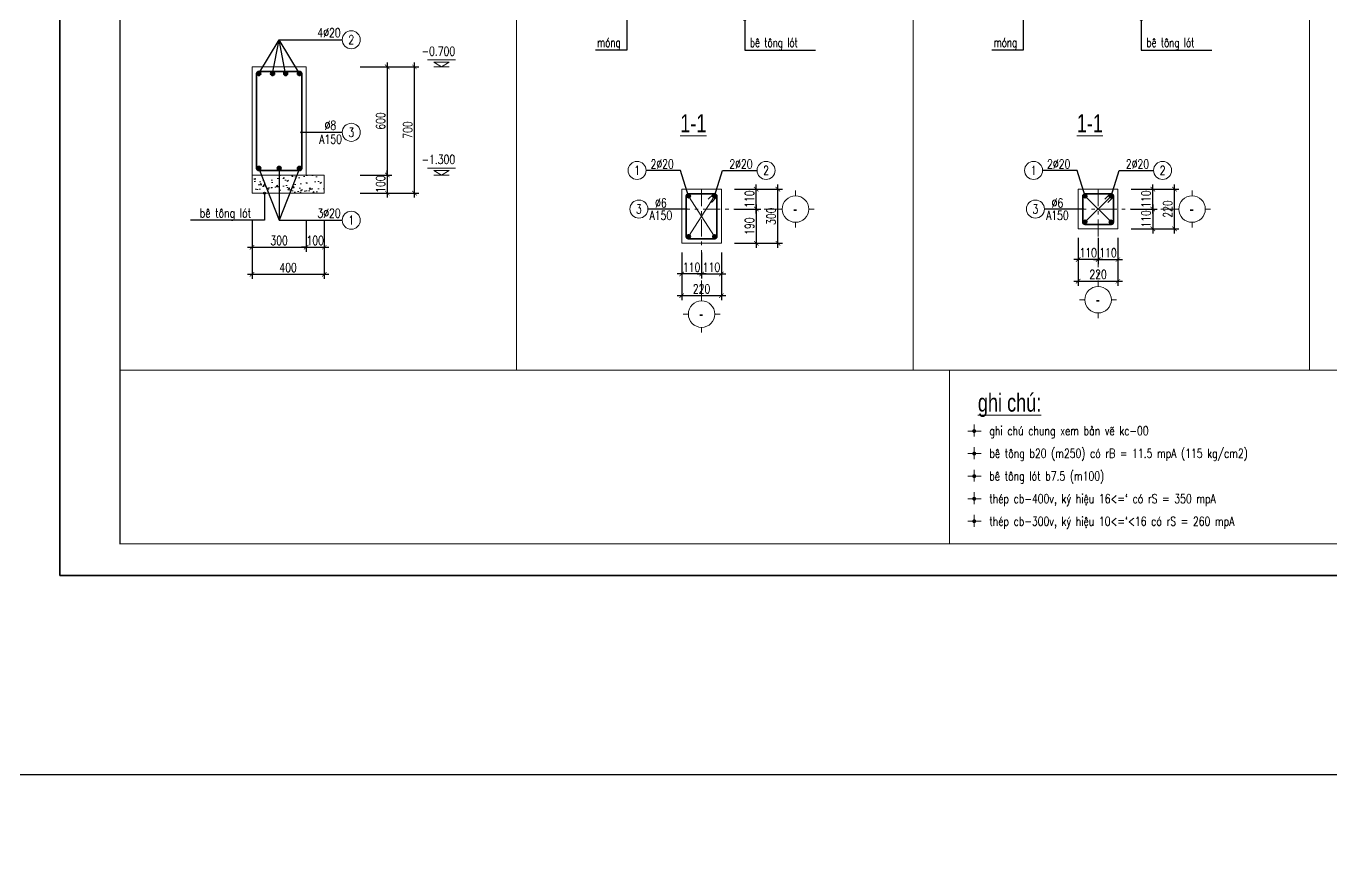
# Model space of a CAD drawing. Extents: x -2098986 to 943, y -1296280 to 73591.
# Drawn here: x -1621574 to -1592657, y -1092187 to -1073877 of the extents above; entities that cross this region are included whole.
import ezdxf
from ezdxf.enums import TextEntityAlignment as Align

# ---------------------------------------------------------------- set-up
doc = ezdxf.new("R2010")
doc.units = 0
doc.header["$LTSCALE"] = 150
doc.header["$PDMODE"] = 35
doc.linetypes.add('_Tim', pattern=[9, 5, -1.5, 1, -1.5])
doc.layers.get('0').update_dxf_attribs({"lineweight": 18})
doc.layers.get('Defpoints').update_dxf_attribs({"lineweight": 18})
for name, color, linetype, lineweight in [('05.Text', 253, 'Continuous', 18), ('11.Khung bo', 32, 'Continuous', 50), ('12.Khung', 36, 'Continuous', 25), ('KCVN-THAY', 7, 'Continuous', 25), ('LS-DIM', 251, 'Continuous', 13), ('LS-HATCH', 147, 'Continuous', 9), ('LS-TEXT', 60, 'Continuous', 20), ('LS-THAY', 7, 'Continuous', 20), ('LS-THEP', 3, 'Continuous', 35), ('LS-TRUC', 108, '_Tim', 9)]:
    doc.layers.add(name, color=color, linetype=linetype, lineweight=lineweight)
doc.layers.add('DIM', color=1, linetype='Continuous')
doc.layers.add('Tpl_Bound', color=1, linetype='Continuous', plot=False)
doc.styles.add('chu ghi chu', font='vntimeh.shx', dxfattribs={"width": 0.7})
doc.styles.add('dim', font='vnsimli.shx', dxfattribs={"width": 0.75})
doc.styles.add('KCVN-COMM', font='vnsimli.shx', dxfattribs={"width": 0.7, "height": 220})
doc.styles.add('KCVN-LEADER', font='vnromadi.shx', dxfattribs={"width": 0.7, "height": 4})
doc.styles.add('romans.shx', font='romans.shx', dxfattribs={"width": 0.75, "bigfont": 'vns.shx'})
doc.styles.add('vnsimpli', font='vnsimli.shx', dxfattribs={"width": 0.75})
doc.dimstyles.new('D25', dxfattribs={"dimscale": 0, "dimtxt": 200, "dimasz": 100, "dimexe": 100, "dimexo": 0, "dimgap": 50, "dimtad": 1, "dimdec": 0, "dimlfac": 0.25, "dimdsep": 46, "dimtxsty": 'vnsimpli', "dimblk1": 'ARCHTICK', "dimblk2": 'ARCHTICK', "dimsah": 1, "dimcen": 0, "dimdle": 100, "dimclrd": 256, "dimclre": 256, "dimclrt": 60, "dimadec": 0, "dimazin": 0, "dimtfac": 0.004, "dimtdec": 0, "dimtix": 1, "dimtmove": 2, "dimatfit": 3, "dimldrblk": 'ARCHTICK', "dimfxl": 1, "dimtolj": 1, "dimarcsym": 0})
doc.dimstyles.new('Ghi Chu', dxfattribs={"dimscale": 40, "dimtxt": 2.2, "dimasz": 1, "dimexe": 0.8, "dimexo": 0, "dimgap": 1, "dimtad": 1, "dimdec": 0, "dimzin": 0, "dimdsep": 46, "dimtxsty": 'dim', "dimblk1": 'ARCHTICK', "dimblk2": 'ARCHTICK', "dimsah": 1, "dimcen": -0.2, "dimdle": 0.8, "dimclrd": 256, "dimclre": 256, "dimclrt": 60, "dimadec": 0, "dimazin": 0, "dimtfac": 1, "dimtdec": 0, "dimtmove": 0, "dimatfit": 3, "dimldrblk": 'ARCHTICK', "dimfxl": 1, "dimtolj": 1, "dimtzin": 0, "dimarcsym": 0})
doc.dimstyles.new('LS.GHI CHU', dxfattribs={"dimtxt": 200, "dimasz": 120, "dimexe": 120, "dimexo": 120, "dimgap": 80, "dimtad": 1, "dimdec": 0, "dimzin": 0, "dimdsep": 46, "dimtxsty": 'romans.shx', "dimblk": 'ARCHTICK', "dimcen": 0.09, "dimdle": 120, "dimclrd": 256, "dimclre": 8, "dimclrt": 7, "dimadec": 0, "dimazin": 0, "dimtfac": 1, "dimtdec": 0, "dimtofl": 0, "dimtmove": 0, "dimatfit": 3, "dimldrblk": 'ARCHTICK', "dimfxl": 1, "dimtolj": 1, "dimtzin": 0, "dimarcsym": 0})

# ---------------------------------------------------------------- blocks, each defined once
blk = doc.blocks.new('*U4')
at = {"layer": 'KCVN-THAY', "color": 140}
blk.add_lwpolyline([(214871.76, 86966.68), (215381.8, 86966.68), (215381.8, 86579.68), (214871.76, 86579.68)], close=True, dxfattribs=at)
blk = doc.blocks.new('100')
at = {"layer": '11.Khung bo', "const_width": 26.7}
blk.add_lwpolyline([(1860913, -945240), (1860913, -916940), (1896063, -916940), (1896063, -945240)], close=True, dxfattribs=at)
blk.add_lwpolyline([(1860913, -945240), (1860913, -916940), (1896063, -916940), (1896063, -945240)], close=True, dxfattribs=at)
blk.add_lwpolyline([(1860913, -945240), (1860913, -916940), (1896063, -916940), (1896063, -945240)], close=True, dxfattribs=at)
at = {"layer": '12.Khung'}
blk.add_lwpolyline([(1901579, -945940), (1901579, -916240), (1859580, -916240), (1859580, -945940)], close=True, dxfattribs=at)
blk.add_lwpolyline([(1901579, -945940), (1901579, -916240), (1859580, -916240), (1859580, -945940)], close=True, dxfattribs=at)
blk.add_lwpolyline([(1901579, -945940), (1901579, -916240), (1859580, -916240), (1859580, -945940)], close=True, dxfattribs=at)
blk = doc.blocks.new('n')
at = {"layer": 'LS-TEXT', "linetype": 'Continuous'}
for p, q in [((-27, 0), (-175, 0)), ((-175, 0), (188, 0)), ((0, 0), (0, 178)), ((0, 178), (0, -151))]:
    blk.add_line(p, q, dxfattribs=at)
at = {"layer": 'LS-TEXT', "linetype": 'Continuous', "const_width": 54}
blk.add_lwpolyline([(-27, 0, 1), (27, 0, 1)], format="xyb", close=True, dxfattribs=at)
blk = doc.blocks.new('GHICHUCHUNG1')
at = {"layer": 'LS-THAY'}
blk.add_lwpolyline([(115819, 523844), (132587, 523844), (132587, 519994), (115819, 519994)], close=True, dxfattribs=at)
at = {"layer": 'LS-THAY', "xscale": 0.7999999998137355, "yscale": 0.7999999998137355, "zscale": 0.7999999998137355}
for p in [(116368, 522494), (124816, 522494), (116369, 521994), (124815, 521994), (116368, 521494), (124818, 521494), (116368, 520994), (124819, 520994), (116368, 520494)]:
    blk.add_blockref('n', p, dxfattribs=at)
at = {"layer": 'LS-TEXT', "color": 60, "style": 'KCVN-LEADER', "width": 0.75}
blk.add_text('%%Ughi chó:', height=400, dxfattribs=at).set_placement((116449, 522924))
at = {"layer": 'LS-TEXT', "style": 'vnsimpli', "width": 0.75}
for s, p in [('   ghi chó chung xem b¶n vÏ kc-00', (116368, 522400)), ('   thÐp cb-240t, ký hiÖu %%C<10 cã rS = 210 mpA', (124816, 522399)), ('   bª t«ng b20 (m250) cã rB = 11.5 mpA (115 kg/cm2)', (116368, 521900)), ('   thèng kª thÐp x©y dùng cho tæng cÊu kiÖn', (124815, 521899)), ('   bª t«ng lãt b7.5 (m100)', (116366, 521397)), ('   kÕt hîp c¸c b¶n vÏ liªn quan ®Ó thi c«ng', (124816, 521382)), ('   thÐp cb-400v, ký hiÖu 16<=` cã rS = 350 mpA', (116366, 520894)), ('   khi thi c«ng cã g× thay ®æi ph¶i b¸o ngay cho ®¬n', (124815, 520898)), ('   thÐp cb-300v, ký hiÖu 10<=`<16 cã rS = 260 mpA', (116366, 520394)), ('vÞ t\xad vÊn thiÕt kÕ ®Ó phèi hîp cïng gi¶i quyÕt', (125180, 520402))]:
    blk.add_text(s, height=200, dxfattribs=at).set_placement(p)
blk = doc.blocks.new('_ArchTick')
at = {"layer": 'DIM', "color": 0, "const_width": 0.15}
blk.add_lwpolyline([(-0.5, -0.5), (0.5, 0.5)], dxfattribs=at)
blk = doc.blocks.new('*D1011')
at = {"layer": 'Defpoints', "color": 0, "transparency": 16777216}
for p in [(-1616567, -1078181), (-1615367, -1078181), (-1615367, -1078781)]:
    blk.add_point(p, dxfattribs=at)
at = {"layer": 'LS-DIM', "lineweight": -2, "transparency": 16777216}
for p, q in [((-1616567, -1078181), (-1616567, -1078881)), ((-1615367, -1078181), (-1615367, -1078881)), ((-1616667, -1078781), (-1615267, -1078781))]:
    blk.add_line(p, q, dxfattribs=at)
at = {"layer": 'LS-DIM', "lineweight": -2, "transparency": 16777216, "xscale": 100, "yscale": 100, "zscale": 100, "rotation": 180}
blk.add_blockref('_ArchTick', (-1616567, -1078781), dxfattribs=at)
at = {"layer": 'LS-DIM', "lineweight": -2, "transparency": 16777216, "xscale": 100, "yscale": 100, "zscale": 100}
blk.add_blockref('_ArchTick', (-1615367, -1078781), dxfattribs=at)
at = {"layer": 'LS-DIM', "color": 60, "transparency": 16777216, "insert": (-1615967, -1078631), "char_height": 200, "attachment_point": 5, "style": 'vnsimpli'}
blk.add_mtext('\\A1;300', dxfattribs=at)
blk = doc.blocks.new('*D1012')
at = {"layer": 'Defpoints', "color": 0, "transparency": 16777216}
for p in [(-1616567, -1078182), (-1614967, -1078182), (-1614967, -1079381)]:
    blk.add_point(p, dxfattribs=at)
at = {"layer": 'LS-DIM', "lineweight": -2, "transparency": 16777216}
for p, q in [((-1616567, -1078182), (-1616567, -1079481)), ((-1614967, -1078182), (-1614967, -1079481)), ((-1616667, -1079381), (-1614867, -1079381))]:
    blk.add_line(p, q, dxfattribs=at)
at = {"layer": 'LS-DIM', "lineweight": -2, "transparency": 16777216, "xscale": 100, "yscale": 100, "zscale": 100, "rotation": 180}
blk.add_blockref('_ArchTick', (-1616567, -1079381), dxfattribs=at)
at = {"layer": 'LS-DIM', "lineweight": -2, "transparency": 16777216, "xscale": 100, "yscale": 100, "zscale": 100}
blk.add_blockref('_ArchTick', (-1614967, -1079381), dxfattribs=at)
at = {"layer": 'LS-DIM', "color": 60, "transparency": 16777216, "insert": (-1615767, -1079231), "char_height": 200, "attachment_point": 5, "style": 'vnsimpli'}
blk.add_mtext('\\A1;400', dxfattribs=at)
blk = doc.blocks.new('cotthep')
at = {"layer": 'LS-THAY'}
blk.add_circle((-250, 0), 250, dxfattribs=at)
at = {"layer": 'LS-TEXT', "style": 'vnsimpli', "width": 0.75}
for tag, p in [('10', (-250, -123)), ('24`25', (446, 69)), ('A200', (440, -316))]:
    blk.add_attdef(tag, text='', height=250, dxfattribs=at).set_placement(p, align=Align.CENTER)
blk = doc.blocks.new('*D1013')
at = {"layer": 'Defpoints', "color": 0, "transparency": 16777216}
for p in [(-1614169, -1074781), (-1614169, -1077181), (-1613569, -1077181)]:
    blk.add_point(p, dxfattribs=at)
at = {"layer": 'LS-DIM', "lineweight": -2, "transparency": 16777216}
for p, q in [((-1614169, -1074781), (-1613469, -1074781)), ((-1613569, -1074681), (-1613569, -1077281)), ((-1614169, -1077181), (-1613469, -1077181))]:
    blk.add_line(p, q, dxfattribs=at)
at = {"layer": 'LS-DIM', "lineweight": -2, "transparency": 16777216, "xscale": 100, "yscale": 100, "zscale": 100}
for p, rotation in [((-1613569, -1074781), 90), ((-1613569, -1077181), 270)]:
    blk.add_blockref('_ArchTick', p, dxfattribs=dict(at, rotation=rotation))
at = {"layer": 'LS-DIM', "color": 60, "transparency": 16777216, "insert": (-1613719, -1075981), "char_height": 200, "attachment_point": 5, "rotation": 90, "style": 'vnsimpli'}
blk.add_mtext('\\A1;600', dxfattribs=at)
blk = doc.blocks.new('THEP DAM')
at = {"layer": 'LS-THEP'}
for p, q in [((-0.6, 0), (0.6, 0)), ((-0.42, 0.42), (0.42, -0.42)), ((-0.42, -0.42), (0.42, 0.42)), ((0, 0.6), (0, -0.6))]:
    blk.add_line(p, q, dxfattribs=at)
blk.add_circle((0, 0), 0.6, dxfattribs=at)
blk = doc.blocks.new('*D1014')
at = {"layer": 'Defpoints', "color": 0, "transparency": 16777216}
for p in [(-1614168, -1074781), (-1612969, -1074781), (-1614168, -1077581)]:
    blk.add_point(p, dxfattribs=at)
at = {"layer": 'LS-DIM', "lineweight": -2, "transparency": 16777216}
for p, q in [((-1614168, -1074781), (-1612869, -1074781)), ((-1612969, -1077681), (-1612969, -1074681)), ((-1614168, -1077581), (-1612869, -1077581))]:
    blk.add_line(p, q, dxfattribs=at)
at = {"layer": 'LS-DIM', "lineweight": -2, "transparency": 16777216, "xscale": 100, "yscale": 100, "zscale": 100}
for p, rotation in [((-1612969, -1074781), 90), ((-1612969, -1077581), 270)]:
    blk.add_blockref('_ArchTick', p, dxfattribs=dict(at, rotation=rotation))
at = {"layer": 'LS-DIM', "color": 60, "transparency": 16777216, "insert": (-1613119, -1076181), "char_height": 200, "attachment_point": 5, "rotation": 90, "style": 'vnsimpli'}
blk.add_mtext('\\A1;700', dxfattribs=at)
blk = doc.blocks.new('nhieu cot')
at = {"layer": 'LS-DIM', "linetype": 'Continuous'}
for p, q in [((605, 194), (-173, 194)), ((432, 130), (0, 130)), ((0, 130), (216, 0)), ((432, 0), (0, 0)), ((216, 0), (432, 130))]:
    blk.add_line(p, q, dxfattribs=at)
blk.add_solid([(216, 0), (216, 130), (0, 130), (216, 0)], dxfattribs=at)
at = {"color": 31, "linetype": 'Continuous', "style": 'chu ghi chu', "width": 0.7}
for tag, p in [('COT3', (-73, 1058)), ('COT2', (-73, 684)), ('COT1', (-73, 309))]:
    blk.add_attdef(tag, p, '', height=250, dxfattribs=at)
blk = doc.blocks.new('*D1015')
at = {"layer": 'Defpoints', "color": 0, "transparency": 16777216}
for p in [(-1614169, -1077181), (-1614169, -1077581), (-1613569, -1077581)]:
    blk.add_point(p, dxfattribs=at)
at = {"layer": 'LS-DIM', "lineweight": -2, "transparency": 16777216}
for p, q in [((-1613569, -1077181), (-1613569, -1077081)), ((-1614169, -1077181), (-1613469, -1077181)), ((-1613569, -1077181), (-1613569, -1077581)), ((-1614169, -1077581), (-1613469, -1077581)), ((-1613569, -1077581), (-1613569, -1077681))]:
    blk.add_line(p, q, dxfattribs=at)
at = {"layer": 'LS-DIM', "lineweight": -2, "transparency": 16777216, "xscale": 100, "yscale": 100, "zscale": 100}
for p, rotation in [((-1613569, -1077181), 270), ((-1613569, -1077581), 90)]:
    blk.add_blockref('_ArchTick', p, dxfattribs=dict(at, rotation=rotation))
at = {"layer": 'LS-DIM', "color": 60, "transparency": 16777216, "insert": (-1613719, -1077381), "char_height": 200, "attachment_point": 5, "rotation": 90, "style": 'vnsimpli'}
blk.add_mtext('\\A1;100', dxfattribs=at)
blk = doc.blocks.new('*D1016')
at = {"layer": 'Defpoints', "color": 0, "transparency": 16777216}
for p in [(-1615367, -1078181), (-1614967, -1078181), (-1614967, -1078781, 0)]:
    blk.add_point(p, dxfattribs=at)
at = {"layer": 'LS-DIM', "lineweight": -2, "transparency": 16777216}
for p, q in [((-1615367, -1078181, 0), (-1615367, -1078881, 0)), ((-1614967, -1078181, 0), (-1614967, -1078881, 0)), ((-1615367, -1078781, 0), (-1615467, -1078781, 0)), ((-1615367, -1078781, 0), (-1614967, -1078781, 0)), ((-1614967, -1078781, 0), (-1614867, -1078781, 0))]:
    blk.add_line(p, q, dxfattribs=at)
at = {"layer": 'LS-DIM', "lineweight": -2, "transparency": 16777216, "xscale": 100, "yscale": 100, "zscale": 100}
blk.add_blockref('_ArchTick', (-1615367, -1078781, 0), dxfattribs=at)
at = {"layer": 'LS-DIM', "lineweight": -2, "transparency": 16777216, "xscale": 100, "yscale": 100, "zscale": 100, "rotation": 180}
blk.add_blockref('_ArchTick', (-1614967, -1078781, 0), dxfattribs=at)
at = {"layer": 'LS-DIM', "color": 60, "transparency": 16777216, "insert": (-1615167, -1078631, 0), "char_height": 200, "attachment_point": 5, "style": 'vnsimpli'}
blk.add_mtext('\\A1;100', dxfattribs=at)
blk = doc.blocks.new('A$C0F04115F')
at = {"layer": 'LS-THAY'}
for p, q in [((-380, 380), (-380, 530)), ((-760, 0), (-910, 0)), ((0, 0), (150, 0)), ((-380, -380), (-380, -530))]:
    blk.add_line(p, q, dxfattribs=at)
blk.add_circle((-380, 0), 380, dxfattribs=at)
blk = doc.blocks.new('*D1027')
at = {"layer": 'Defpoints', "color": 0, "transparency": 16777216}
for p in [(-1607044, -1078894), (-1606604, -1078894), (-1607044, -1079373)]:
    blk.add_point(p, dxfattribs=at)
at = {"layer": 'LS-DIM', "lineweight": -2, "transparency": 16777216}
for p, q in [((-1607044, -1078894), (-1607044, -1079473)), ((-1606604, -1078894), (-1606604, -1079473)), ((-1606504, -1079373), (-1607144, -1079373))]:
    blk.add_line(p, q, dxfattribs=at)
at = {"layer": 'LS-DIM', "lineweight": -2, "transparency": 16777216, "xscale": 100, "yscale": 100, "zscale": 100, "rotation": 180}
blk.add_blockref('_ArchTick', (-1607044, -1079373), dxfattribs=at)
at = {"layer": 'LS-DIM', "lineweight": -2, "transparency": 16777216, "xscale": 100, "yscale": 100, "zscale": 100}
blk.add_blockref('_ArchTick', (-1606604, -1079373), dxfattribs=at)
at = {"layer": 'LS-DIM', "color": 60, "transparency": 16777216, "insert": (-1606824, -1079223), "char_height": 200, "attachment_point": 5, "style": 'vnsimpli'}
blk.add_mtext('\\A1;110', dxfattribs=at)
blk = doc.blocks.new('*D1028')
at = {"layer": 'Defpoints', "color": 0, "transparency": 16777216}
for p in [(-1606604, -1078894), (-1606164, -1078894), (-1606164, -1079373)]:
    blk.add_point(p, dxfattribs=at)
at = {"layer": 'LS-DIM', "lineweight": -2, "transparency": 16777216}
for p, q in [((-1606604, -1078894), (-1606604, -1079473)), ((-1606164, -1078894), (-1606164, -1079473)), ((-1606704, -1079373), (-1606064, -1079373))]:
    blk.add_line(p, q, dxfattribs=at)
at = {"layer": 'LS-DIM', "lineweight": -2, "transparency": 16777216, "xscale": 100, "yscale": 100, "zscale": 100, "rotation": 180}
blk.add_blockref('_ArchTick', (-1606604, -1079373), dxfattribs=at)
at = {"layer": 'LS-DIM', "lineweight": -2, "transparency": 16777216, "xscale": 100, "yscale": 100, "zscale": 100}
blk.add_blockref('_ArchTick', (-1606164, -1079373), dxfattribs=at)
at = {"layer": 'LS-DIM', "color": 60, "transparency": 16777216, "insert": (-1606384, -1079223), "char_height": 200, "attachment_point": 5, "style": 'vnsimpli'}
blk.add_mtext('\\A1;110', dxfattribs=at)
blk = doc.blocks.new('*D1029')
at = {"layer": 'Defpoints', "color": 0, "transparency": 16777216}
for p in [(-1607044, -1078894), (-1606164, -1078894), (-1606164, -1079853)]:
    blk.add_point(p, dxfattribs=at)
at = {"layer": 'LS-DIM', "lineweight": -2, "transparency": 16777216}
for p, q in [((-1607044, -1078894), (-1607044, -1079953)), ((-1606164, -1078894), (-1606164, -1079953)), ((-1607144, -1079853), (-1606064, -1079853))]:
    blk.add_line(p, q, dxfattribs=at)
at = {"layer": 'LS-DIM', "lineweight": -2, "transparency": 16777216, "xscale": 100, "yscale": 100, "zscale": 100, "rotation": 180}
blk.add_blockref('_ArchTick', (-1607044, -1079853), dxfattribs=at)
at = {"layer": 'LS-DIM', "lineweight": -2, "transparency": 16777216, "xscale": 100, "yscale": 100, "zscale": 100}
blk.add_blockref('_ArchTick', (-1606164, -1079853), dxfattribs=at)
at = {"layer": 'LS-DIM', "color": 60, "transparency": 16777216, "insert": (-1606604, -1079703), "char_height": 200, "attachment_point": 5, "style": 'vnsimpli'}
blk.add_mtext('\\A1;220', dxfattribs=at)
blk = doc.blocks.new('*D1030')
at = {"layer": 'Defpoints', "color": 0, "transparency": 16777216}
for p in [(-1605871, -1077933), (-1605871, -1078693), (-1605392, -1078693)]:
    blk.add_point(p, dxfattribs=at)
at = {"layer": 'LS-DIM', "lineweight": -2, "transparency": 16777216}
for p, q in [((-1605871, -1077933), (-1605292, -1077933)), ((-1605392, -1077833), (-1605392, -1078793)), ((-1605871, -1078693), (-1605292, -1078693))]:
    blk.add_line(p, q, dxfattribs=at)
at = {"layer": 'LS-DIM', "lineweight": -2, "transparency": 16777216, "xscale": 100, "yscale": 100, "zscale": 100}
for p, rotation in [((-1605392, -1077933), 90), ((-1605392, -1078693), 270)]:
    blk.add_blockref('_ArchTick', p, dxfattribs=dict(at, rotation=rotation))
at = {"layer": 'LS-DIM', "color": 60, "transparency": 16777216, "insert": (-1605542, -1078313), "char_height": 200, "attachment_point": 5, "rotation": 90, "style": 'vnsimpli'}
blk.add_mtext('\\A1;190', dxfattribs=at)
blk = doc.blocks.new('*D1031')
at = {"layer": 'Defpoints', "color": 0, "transparency": 16777216}
for p in [(-1605871, -1077493), (-1605392, -1077493), (-1605871, -1077933)]:
    blk.add_point(p, dxfattribs=at)
at = {"layer": 'LS-DIM', "lineweight": -2, "transparency": 16777216}
for p, q in [((-1605392, -1078033), (-1605392, -1077393)), ((-1605871, -1077493), (-1605292, -1077493)), ((-1605871, -1077933), (-1605292, -1077933))]:
    blk.add_line(p, q, dxfattribs=at)
at = {"layer": 'LS-DIM', "lineweight": -2, "transparency": 16777216, "xscale": 100, "yscale": 100, "zscale": 100}
for p, rotation in [((-1605392, -1077493), 90), ((-1605392, -1077933), 270)]:
    blk.add_blockref('_ArchTick', p, dxfattribs=dict(at, rotation=rotation))
at = {"layer": 'LS-DIM', "color": 60, "transparency": 16777216, "insert": (-1605542, -1077713), "char_height": 200, "attachment_point": 5, "rotation": 90, "style": 'vnsimpli'}
blk.add_mtext('\\A1;110', dxfattribs=at)
blk = doc.blocks.new('*D1032')
at = {"layer": 'Defpoints', "color": 0, "transparency": 16777216}
for p in [(-1605871, -1077493), (-1604912, -1077493), (-1605871, -1078693)]:
    blk.add_point(p, dxfattribs=at)
at = {"layer": 'LS-DIM', "lineweight": -2, "transparency": 16777216}
for p, q in [((-1604912, -1078793), (-1604912, -1077393)), ((-1605871, -1077493), (-1604812, -1077493)), ((-1605871, -1078693), (-1604812, -1078693))]:
    blk.add_line(p, q, dxfattribs=at)
at = {"layer": 'LS-DIM', "lineweight": -2, "transparency": 16777216, "xscale": 100, "yscale": 100, "zscale": 100}
for p, rotation in [((-1604912, -1077493), 90), ((-1604912, -1078693), 270)]:
    blk.add_blockref('_ArchTick', p, dxfattribs=dict(at, rotation=rotation))
at = {"layer": 'LS-DIM', "color": 60, "transparency": 16777216, "insert": (-1605062, -1078093), "char_height": 200, "attachment_point": 5, "rotation": 90, "style": 'vnsimpli'}
blk.add_mtext('\\A1;300', dxfattribs=at)
blk = doc.blocks.new('*D1037')
at = {"layer": 'Defpoints', "color": 0, "transparency": 16777216}
for p in [(-1598256, -1078574), (-1597816, -1078574), (-1598256, -1079053)]:
    blk.add_point(p, dxfattribs=at)
at = {"layer": 'LS-DIM', "lineweight": -2, "transparency": 16777216}
for p, q in [((-1598256, -1078574), (-1598256, -1079153)), ((-1597816, -1078574), (-1597816, -1079153)), ((-1597716, -1079053), (-1598356, -1079053))]:
    blk.add_line(p, q, dxfattribs=at)
at = {"layer": 'LS-DIM', "lineweight": -2, "transparency": 16777216, "xscale": 100, "yscale": 100, "zscale": 100, "rotation": 180}
blk.add_blockref('_ArchTick', (-1598256, -1079053), dxfattribs=at)
at = {"layer": 'LS-DIM', "lineweight": -2, "transparency": 16777216, "xscale": 100, "yscale": 100, "zscale": 100}
blk.add_blockref('_ArchTick', (-1597816, -1079053), dxfattribs=at)
at = {"layer": 'LS-DIM', "color": 60, "transparency": 16777216, "insert": (-1598036, -1078903), "char_height": 200, "attachment_point": 5, "style": 'vnsimpli'}
blk.add_mtext('\\A1;110', dxfattribs=at)
blk = doc.blocks.new('*D1038')
at = {"layer": 'Defpoints', "color": 0, "transparency": 16777216}
for p in [(-1597816, -1078574), (-1597376, -1078574), (-1597376, -1079053)]:
    blk.add_point(p, dxfattribs=at)
at = {"layer": 'LS-DIM', "lineweight": -2, "transparency": 16777216}
for p, q in [((-1597816, -1078574), (-1597816, -1079153)), ((-1597376, -1078574), (-1597376, -1079153)), ((-1597916, -1079053), (-1597276, -1079053))]:
    blk.add_line(p, q, dxfattribs=at)
at = {"layer": 'LS-DIM', "lineweight": -2, "transparency": 16777216, "xscale": 100, "yscale": 100, "zscale": 100, "rotation": 180}
blk.add_blockref('_ArchTick', (-1597816, -1079053), dxfattribs=at)
at = {"layer": 'LS-DIM', "lineweight": -2, "transparency": 16777216, "xscale": 100, "yscale": 100, "zscale": 100}
blk.add_blockref('_ArchTick', (-1597376, -1079053), dxfattribs=at)
at = {"layer": 'LS-DIM', "color": 60, "transparency": 16777216, "insert": (-1597596, -1078903), "char_height": 200, "attachment_point": 5, "style": 'vnsimpli'}
blk.add_mtext('\\A1;110', dxfattribs=at)
blk = doc.blocks.new('*D1039')
at = {"layer": 'Defpoints', "color": 0, "transparency": 16777216}
for p in [(-1598256, -1078574), (-1597376, -1078574), (-1597376, -1079533)]:
    blk.add_point(p, dxfattribs=at)
at = {"layer": 'LS-DIM', "lineweight": -2, "transparency": 16777216}
for p, q in [((-1598256, -1078574), (-1598256, -1079633)), ((-1597376, -1078574), (-1597376, -1079633)), ((-1598356, -1079533), (-1597276, -1079533))]:
    blk.add_line(p, q, dxfattribs=at)
at = {"layer": 'LS-DIM', "lineweight": -2, "transparency": 16777216, "xscale": 100, "yscale": 100, "zscale": 100, "rotation": 180}
blk.add_blockref('_ArchTick', (-1598256, -1079533), dxfattribs=at)
at = {"layer": 'LS-DIM', "lineweight": -2, "transparency": 16777216, "xscale": 100, "yscale": 100, "zscale": 100}
blk.add_blockref('_ArchTick', (-1597376, -1079533), dxfattribs=at)
at = {"layer": 'LS-DIM', "color": 60, "transparency": 16777216, "insert": (-1597816, -1079383), "char_height": 200, "attachment_point": 5, "style": 'vnsimpli'}
blk.add_mtext('\\A1;220', dxfattribs=at)
blk = doc.blocks.new('*D1040')
at = {"layer": 'Defpoints', "color": 0, "transparency": 16777216}
for p in [(-1597083, -1077933), (-1597083, -1078373), (-1596604, -1078373)]:
    blk.add_point(p, dxfattribs=at)
at = {"layer": 'LS-DIM', "lineweight": -2, "transparency": 16777216}
for p, q in [((-1597083, -1077933), (-1596504, -1077933)), ((-1596604, -1077833), (-1596604, -1078473)), ((-1597083, -1078373), (-1596504, -1078373))]:
    blk.add_line(p, q, dxfattribs=at)
at = {"layer": 'LS-DIM', "lineweight": -2, "transparency": 16777216, "xscale": 100, "yscale": 100, "zscale": 100}
for p, rotation in [((-1596604, -1077933), 90), ((-1596604, -1078373), 270)]:
    blk.add_blockref('_ArchTick', p, dxfattribs=dict(at, rotation=rotation))
at = {"layer": 'LS-DIM', "color": 60, "transparency": 16777216, "insert": (-1596754, -1078153), "char_height": 200, "attachment_point": 5, "rotation": 90, "style": 'vnsimpli'}
blk.add_mtext('\\A1;110', dxfattribs=at)
blk = doc.blocks.new('*D1041')
at = {"layer": 'Defpoints', "color": 0, "transparency": 16777216}
for p in [(-1597083, -1077493), (-1596604, -1077493), (-1597083, -1077933)]:
    blk.add_point(p, dxfattribs=at)
at = {"layer": 'LS-DIM', "lineweight": -2, "transparency": 16777216}
for p, q in [((-1596604, -1078033), (-1596604, -1077393)), ((-1597083, -1077493), (-1596504, -1077493)), ((-1597083, -1077933), (-1596504, -1077933))]:
    blk.add_line(p, q, dxfattribs=at)
at = {"layer": 'LS-DIM', "lineweight": -2, "transparency": 16777216, "xscale": 100, "yscale": 100, "zscale": 100}
for p, rotation in [((-1596604, -1077493), 90), ((-1596604, -1077933), 270)]:
    blk.add_blockref('_ArchTick', p, dxfattribs=dict(at, rotation=rotation))
at = {"layer": 'LS-DIM', "color": 60, "transparency": 16777216, "insert": (-1596754, -1077713), "char_height": 200, "attachment_point": 5, "rotation": 90, "style": 'vnsimpli'}
blk.add_mtext('\\A1;110', dxfattribs=at)
blk = doc.blocks.new('*D1042')
at = {"layer": 'Defpoints', "color": 0, "transparency": 16777216}
for p in [(-1597083, -1077493), (-1596124, -1077493), (-1597083, -1078373)]:
    blk.add_point(p, dxfattribs=at)
at = {"layer": 'LS-DIM', "lineweight": -2, "transparency": 16777216}
for p, q in [((-1596124, -1078473), (-1596124, -1077393)), ((-1597083, -1077493), (-1596024, -1077493)), ((-1597083, -1078373), (-1596024, -1078373))]:
    blk.add_line(p, q, dxfattribs=at)
at = {"layer": 'LS-DIM', "lineweight": -2, "transparency": 16777216, "xscale": 100, "yscale": 100, "zscale": 100}
for p, rotation in [((-1596124, -1077493), 90), ((-1596124, -1078373), 270)]:
    blk.add_blockref('_ArchTick', p, dxfattribs=dict(at, rotation=rotation))
at = {"layer": 'LS-DIM', "color": 60, "transparency": 16777216, "insert": (-1596274, -1077933), "char_height": 200, "attachment_point": 5, "rotation": 90, "style": 'vnsimpli'}
blk.add_mtext('\\A1;220', dxfattribs=at)

msp = doc.modelspace()

# ---------------------------------------------------------------- hatches: boundary and pattern name
at = {"layer": 'LS-HATCH'}
h = msp.add_hatch(dxfattribs=at)
h.set_pattern_fill('AR-CONC', color=256, scale=2, style=0)
h.set_pattern_definition([(50, (-1603512.47, -1448458.56), (364.36934, -31.87817), [38.1, -419.1]), (355, (-1603512.47, -1448458.56), (-70.48565, 382.1133), [30.48, -335.28]), (100.451, (-1603482.1, -1448461.2), (293.885, 350.23338), [32.38, -356.18]), (46.1842, (-1603512.47, -1448356.96), (542.1581, -84.08466), [57.15, -628.65]), (96.6356, (-1603467.3, -1448363.96), (474.8085, 494.8511), [48.57, -534.27]), (351.184, (-1603512.47, -1448356.96), (474.8092, 494.8502), [45.72, -502.92]), (21, (-1603461.67, -1448382.36), (303.22976, -204.53104), [38.1, -419.1]), (326, (-1603461.67, -1448382.36), (123.60406, 368.37593), [30.48, -335.28]), (71.4514, (-1603436.4, -1448399.4), (426.83298, 163.8457), [32.38, -356.18]), (37.5, (-1603512.47, -1448458.56), (6.177207, 169.11008), [0, -331.216, 0, -340.36, 0, -336.55]), (7.5, (-1603512.47, -1448458.56), (133.639325, 200.36115), [0, -194.056, 0, -323.596, 0, -128.27]), (327.5, (-1603625.76, -1448458.56), (271.18119, -11.45749), [0, -127, 0, -396.24, 0, -525.78]), (317.5, (-1603676.56, -1448458.56), (296.25836, 50.85298), [0, -165.1, 0, -263.144, 0, -373.38])])
h.paths.add_polyline_path([(-1616566.7, -1077181), (-1614966.7, -1077181), (-1614966.7, -1077581), (-1616566.7, -1077581)])
at = {"layer": 'LS-THEP'}
h = msp.add_hatch(color=256, dxfattribs=at)
h.dxf.hatch_style = 1
edge = h.paths.add_edge_path()
edge.add_arc((-1606317.1, -1077646.4), 38.2, 0, 360)
edge = h.paths.add_edge_path(flags=17)
edge.add_line((-1606317.1, -1077684.6), (-1606317.1, -1077608.2))
edge = h.paths.add_edge_path(flags=17)
edge.add_line((-1606278.9, -1077646.4), (-1606355.3, -1077646.4))
edge = h.paths.add_edge_path(flags=17)
edge.add_line((-1606290.1, -1077673.4), (-1606344.1, -1077619.4))
h = msp.add_hatch(color=256, dxfattribs=at)
h.dxf.hatch_style = 1
edge = h.paths.add_edge_path()
edge.add_arc((-1597529.6, -1077646.4), 38.2, 0, 360)
edge = h.paths.add_edge_path(flags=17)
edge.add_line((-1597529.6, -1077684.6), (-1597529.6, -1077608.2))
edge = h.paths.add_edge_path(flags=17)
edge.add_line((-1597491.4, -1077646.4), (-1597567.8, -1077646.4))
edge = h.paths.add_edge_path(flags=17)
edge.add_line((-1597502.6, -1077673.4), (-1597556.6, -1077619.4))
h = msp.add_hatch(color=256, dxfattribs=at)
h.dxf.hatch_style = 1
edge = h.paths.add_edge_path()
edge.add_arc((-1598102.8, -1078220.5), 38.2, 0, 360)
edge = h.paths.add_edge_path(flags=17)
edge.add_line((-1598102.8, -1078182.3), (-1598102.8, -1078258.7))
edge = h.paths.add_edge_path(flags=17)
edge.add_line((-1598141, -1078220.5), (-1598064.6, -1078220.5))
edge = h.paths.add_edge_path(flags=17)
edge.add_line((-1598129.8, -1078193.5), (-1598075.8, -1078247.5))
h = msp.add_hatch(color=256, dxfattribs=at)
h.dxf.hatch_style = 1
edge = h.paths.add_edge_path()
edge.add_arc((-1606890.3, -1078540.5), 38.2, 0, 360)
edge = h.paths.add_edge_path(flags=17)
edge.add_line((-1606890.3, -1078502.3), (-1606890.3, -1078578.7))
edge = h.paths.add_edge_path(flags=17)
edge.add_line((-1606928.5, -1078540.5), (-1606852.1, -1078540.5))
edge = h.paths.add_edge_path(flags=17)
edge.add_line((-1606917.3, -1078513.5), (-1606863.3, -1078567.5))

# ---------------------------------------------------------------- linework, layer by layer
at = {"layer": 'LS-DIM', "linetype": 'Continuous'}
for p, q in [((-1606317.1, -1078540.5), (-1606890.3, -1077646.4)), ((-1606890.3, -1078540.5), (-1606317.1, -1077646.8)), ((-1597529.6, -1078220.5), (-1598102.8, -1077646.4)), ((-1598102.8, -1078220.5), (-1597529.6, -1077646.8))]:
    msp.add_line(p, q, dxfattribs=at)
at = {"layer": 'LS-THAY'}
for p, q in [((-1610704.7, -1081505.5), (-1610704.7, -1057055.5)), ((-1601917.2, -1081505.5), (-1601917.2, -1057055.5)), ((-1593129.7, -1081505.5), (-1593129.7, -1057055.5)), ((-1606163.7, -1077493.5), (-1607043.7, -1077493.5)), ((-1607043.7, -1077493.5), (-1607043.7, -1078693.5)), ((-1606163.7, -1077493.5), (-1606163.7, -1078693.5)), ((-1597376.2, -1077493.5), (-1598256.2, -1077493.5)), ((-1598256.2, -1077493.5), (-1598256.2, -1078373.5)), ((-1597376.2, -1077493.5), (-1597376.2, -1078373.5)), ((-1598256.2, -1078373.5), (-1597376.2, -1078373.5)), ((-1607043.7, -1078693.5), (-1606163.7, -1078693.5)), ((-1584342.2, -1081505.5), (-1619492.2, -1081505.5))]:
    msp.add_line(p, q, dxfattribs=at)
at = {"layer": 'LS-THAY', "color": 140}
for points in [[(-1855203.6, -1051773.5), (-1290965.2, -1051773), (-1290965, -1090473.8), (-1855203.4, -1090474.3)], [(-1855203.6, -1090474.3), (-1290965.2, -1090473.8), (-1290965, -1141478.4), (-1855203.4, -1141478.9)]]:
    msp.add_lwpolyline(points, close=True, dxfattribs=at)
at = {"layer": 'LS-THAY', "elevation": 0}
msp.add_lwpolyline([(-1615366.7, -1077181), (-1615366.7, -1074781), (-1616566.7, -1074781), (-1616566.7, -1077181), (-1615366.7, -1077181)], dxfattribs=at)
msp.add_lwpolyline([(-1616566.7, -1077181), (-1614966.7, -1077181), (-1614966.7, -1077581), (-1616566.7, -1077581)], close=True, dxfattribs=at)
at = {"layer": 'LS-THAY'}
for centre in [(-1608033.1, -1077077.3), (-1605174.3, -1077077.3), (-1599245.6, -1077077.3), (-1596386.8, -1077077.3), (-1607993.1, -1077933.5), (-1599205.6, -1077933.5)]:
    msp.add_circle(centre, 200, dxfattribs=at)
at = {"layer": 'LS-THEP', "elevation": 0}
msp.add_lwpolyline([(-1615466.7, -1077031), (-1615466.7, -1074931, 0.4142136), (-1615516.7, -1074881), (-1616416.7, -1074881, 0.4142136), (-1616466.7, -1074931), (-1616466.7, -1077031, 0.4142136), (-1616416.7, -1077081), (-1615516.7, -1077081, 0.4142136)], format="xyb", close=True, dxfattribs=at)
at = {"layer": 'LS-THEP'}
for points in [[(-1606263.7, -1077643.5), (-1606263.7, -1078543.5, -0.4142136), (-1606313.7, -1078593.5), (-1606893.7, -1078593.5, -0.4142136), (-1606943.7, -1078543.5), (-1606943.7, -1077643.5, -0.4142136), (-1606893.7, -1077593.5), (-1606313.7, -1077593.5, -0.4142136)], [(-1597476.2, -1077643.5), (-1597476.2, -1078223.5, -0.4142136), (-1597526.2, -1078273.5), (-1598106.2, -1078273.5, -0.4142136), (-1598156.2, -1078223.5), (-1598156.2, -1077643.5, -0.4142136), (-1598106.2, -1077593.5), (-1597526.2, -1077593.5, -0.4142136)]]:
    msp.add_lwpolyline(points, format="xyb", close=True, dxfattribs=at)
for points in [[(-1606455.1, -1077714.2), (-1606349.1, -1077608.1, -1), (-1606278.3, -1077678.8), (-1606384.4, -1077784.9)], [(-1597667.6, -1077714.2), (-1597561.6, -1077608.1, -1), (-1597490.8, -1077678.8), (-1597596.9, -1077784.9)]]:
    msp.add_lwpolyline(points, format="xyb", dxfattribs=at)
at = {"layer": 'LS-TRUC', "ltscale": 0.5}
for p, q in [((-1606603.7, -1077493.5), (-1606603.7, -1079853.5)), ((-1597816.2, -1077493.5), (-1597816.2, -1079533.5)), ((-1604840.7, -1077933.5), (-1607043.7, -1077933.5)), ((-1596053.2, -1077933.5), (-1598256.2, -1077933.5))]:
    msp.add_line(p, q, dxfattribs=at)
at = {"layer": 'Tpl_Bound', "color": 1}
msp.add_lwpolyline([(-1620825.6, -1086055.5), (-1620825.6, -1056355.5), (-1578825.6, -1056355.5), (-1578825.6, -1086055.5)], close=True, dxfattribs=at)

# ---------------------------------------------------------------- block references
at = {"layer": '05.Text', "xscale": 1.000009185772931, "yscale": 1.000009185772931, "zscale": 1.000009185772931}
msp.add_blockref('100', (-3480422.3, -140107), dxfattribs=at)
at = {"layer": 'Defpoints', "xscale": 100, "yscale": 100, "zscale": 100}
msp.add_blockref('*U4', (-23112336.3, -9748442.8), dxfattribs=at)
at = {"layer": 'LS-DIM'}
ref = msp.add_blockref('cotthep', (-1614567.3, -1074180.8), dxfattribs=dict(at, xscale=-0.7999999998137355, yscale=0.7999999998137355, zscale=0.8))
ref.add_attrib('10', '2', dxfattribs={"layer": 'LS-TEXT', "height": 200, "style": 'vnsimpli', "width": 0.75}).set_placement((-1614367.3, -1074279.4), align=Align.CENTER)
ref.add_attrib('24`25', '4`20', dxfattribs={"layer": 'LS-TEXT', "height": 200, "style": 'vnsimpli', "width": 0.75}).set_placement((-1614860.3, -1074125.4), align=Align.CENTER)
ref = msp.add_blockref('nhieu cot', (-1612541, -1074781, 0), dxfattribs=dict(at, xscale=0.7999999998137355, yscale=0.7999999998137355, zscale=0.7999999998137355))
ref.add_attrib('COT1', '-0.700', dxfattribs={"layer": 'LS-TEXT', "linetype": 'Continuous', "height": 200, "style": 'vnsimpli', "width": 0.75}).set_placement((-1612437.7, -1074533.5, 0), align=Align.CENTER)
ref = msp.add_blockref('cotthep', (-1614567.3, -1076232.3), dxfattribs=dict(at, xscale=-0.7999999998137355, yscale=0.7999999998137355, zscale=0.8))
ref.add_attrib('10', '3', dxfattribs={"layer": 'LS-TEXT', "height": 200, "style": 'vnsimpli', "width": 0.75}).set_placement((-1614367.3, -1076331), align=Align.CENTER)
ref.add_attrib('24`25', '%%C8', dxfattribs={"layer": 'LS-TEXT', "height": 200, "style": 'vnsimpli', "width": 0.75}).set_placement((-1614830.8, -1076176.9), align=Align.CENTER)
ref.add_attrib('A200', 'A150', dxfattribs={"layer": 'LS-TEXT', "height": 200, "style": 'vnsimpli', "width": 0.75}).set_placement((-1614824.7, -1076484.9), align=Align.CENTER)
ref = msp.add_blockref('nhieu cot', (-1612541, -1077181), dxfattribs=dict(at, xscale=0.7999999998137355, yscale=0.7999999998137355, zscale=0.7999999998137355))
ref.add_attrib('COT1', '-1.300', dxfattribs={"layer": 'LS-TEXT', "linetype": 'Continuous', "height": 200, "style": 'vnsimpli', "width": 0.75}).set_placement((-1612437.7, -1076933.5), align=Align.CENTER)
ref = msp.add_blockref('cotthep', (-1614567.3, -1078181.1), dxfattribs=dict(at, xscale=-0.7999999998137355, yscale=0.7999999998137355, zscale=0.8))
ref.add_attrib('10', '1', dxfattribs={"layer": 'LS-TEXT', "height": 200, "style": 'vnsimpli', "width": 0.75}).set_placement((-1614367.3, -1078279.7), align=Align.CENTER)
ref.add_attrib('24`25', '3`20', dxfattribs={"layer": 'LS-TEXT', "height": 200, "style": 'vnsimpli', "width": 0.75}).set_placement((-1614860.3, -1078125.7), align=Align.CENTER)
at = {"layer": 'LS-THAY', "xscale": 0.7730448000365868, "yscale": 0.7730448000365868, "zscale": 0.7730448000365868}
for p in [(-1604228.3, -1077933.5), (-1595440.8, -1077933.5), (-1597522.3, -1079943.3), (-1606309.8, -1080263.3)]:
    msp.add_blockref('A$C0F04115F', p, dxfattribs=at)
at = {"layer": 'LS-THAY'}
msp.add_blockref('GHICHUCHUNG1', (-1716929.3, -1605349.7), dxfattribs=at)
at = {"layer": 'LS-THEP'}
for p, xscale, yscale, zscale in [((-1616416.7, -1074931), 70.70707070897333, 70.70707070897333, 70.70707070897333), ((-1615516.7, -1074931), -70.70707070897333, 70.70707070920616, 70.7070707089458), ((-1615966.7, -1077031), -70.70707070897333, 70.70707070920616, 70.7070707089458), ((-1598102.8, -1078220.5), 63.63636363809928, 63.63636363809928, 63.63636363809928), ((-1597529.6, -1078220.5), -63.63636363809928, 63.63636363809928, 63.63636363805121), ((-1606890.3, -1078540.5), 63.63636363809928, 63.63636363809928, 63.63636363809928), ((-1606317.1, -1078540.5), -63.63636363809928, 63.63636363809928, 63.63636363805121)]:
    msp.add_blockref('THEP DAM', p, dxfattribs=dict(at, xscale=xscale, yscale=yscale, zscale=zscale))
at = {"layer": 'LS-THEP', "rotation": 180}
for p, xscale, yscale, zscale in [((-1616111.5, -1074931), -70.70707070897333, 70.70707070920616, 70.7070707089458), ((-1615821.8, -1074931), 70.70707070897333, 70.70707070897333, 70.70707070897333), ((-1616416.7, -1077031), -70.70707070897333, 70.70707070920616, 70.7070707089458), ((-1615516.7, -1077031), 70.70707070897333, 70.70707070897333, 70.70707070897333), ((-1606890.3, -1077646.4), -63.63636363809928, 63.63636363809928, 63.63636363805121), ((-1606317.1, -1077646.4), 63.63636363809928, 63.63636363809928, 63.63636363809928), ((-1598102.8, -1077646.4), -63.63636363809928, 63.63636363809928, 63.63636363805121), ((-1597529.6, -1077646.4), 63.63636363809928, 63.63636363809928, 63.63636363809928)]:
    msp.add_blockref('THEP DAM', p, dxfattribs=dict(at, xscale=xscale, yscale=yscale, zscale=zscale))

# ---------------------------------------------------------------- texts
at = {"layer": 'LS-TEXT'}
for s, height, style, width, p in [('mãng', 200, 'KCVN-COMM', 0.7, (-1608918.9, -1074340.9)), ('bª t«ng lãt', 200, 'KCVN-COMM', 0.7, (-1605532.2, -1074341.1)), ('mãng', 200, 'KCVN-COMM', 0.7, (-1600131.4, -1074340.9)), ('bª t«ng lãt', 200, 'KCVN-COMM', 0.7, (-1596744.7, -1074341.1)), ('%%U1-1', 400, 'KCVN-LEADER', 0.75, (-1607075.9, -1076230.3)), ('%%U1-1', 400, 'KCVN-LEADER', 0.75, (-1598288.4, -1076230.3))]:
    msp.add_text(s, height=height, dxfattribs=dict(at, style=style, width=width)).set_placement(p)
at = {"layer": 'LS-TEXT', "style": 'vnsimpli', "width": 0.75}
for s, p in [('2`20', (-1607476.5, -1077036.2)), ('2`20', (-1605730.9, -1077036.2)), ('2`20', (-1598689, -1077036.2)), ('2`20', (-1596943.4, -1077036.2)), ('%%C6', (-1607505.6, -1077898.7)), ('%%C6', (-1598718.1, -1077898.7)), ('bª t«ng lãt', (-1617155.7, -1078121.7)), ('A150', (-1607505.6, -1078173.6)), ('A150', (-1598718.1, -1078173.6))]:
    msp.add_text(s, height=200, dxfattribs=at).set_placement(p, align=Align.CENTER)
at = {"layer": 'LS-TEXT', "style": 'KCVN-LEADER', "width": 0.7}
for p in [(-1604529.5, -1077924.3), (-1595742, -1077924.3), (-1597823.5, -1079934.2), (-1606611, -1080254.2)]:
    msp.add_text('-', height=300, dxfattribs=at).set_placement(p, align=Align.MIDDLE_CENTER)
at = {"layer": 'LS-TEXT', "style": 'vnsimpli', "width": 0.75}
for tag, text, p in [('1', '2', (-1608033.1, -1077077.3)), ('2', '2', (-1605174.3, -1077077.3)), ('1', '2', (-1599245.6, -1077077.3)), ('2', '2', (-1596386.8, -1077077.3)), ('3', '1', (-1607993.1, -1077933.5)), ('3', '1', (-1599205.6, -1077933.5))]:
    msp.add_attdef(tag, text=text, height=200, dxfattribs=at).set_placement(p, align=Align.MIDDLE)

# ---------------------------------------------------------------- dimensions: what is measured, and where the dimension line sits
at = {"layer": 'LS-DIM'}
for base, p1, p2, angle, override, picture, middle in [((-1613569.3, -1077181), (-1614169.3, -1074781), (-1614169.3, -1077181), 90, {"dimscale": 1}, '*D1013', (-1613719.3, -1075981)), ((-1612969.3, -1074781), (-1614168.3, -1077581), (-1614168.3, -1074781), 90, {"dimscale": 1}, '*D1014', (-1613119.3, -1076181)), ((-1613569.3, -1077581), (-1614169.3, -1077181), (-1614169.3, -1077581), 90, {"dimscale": 1, "dimfxl": 100}, '*D1015', (-1613719.3, -1077381)), ((-1605391.7, -1077493.5), (-1605870.7, -1077933.5), (-1605870.7, -1077493.5), 270, {"dimscale": 1}, '*D1031', (-1605541.7, -1077713.5)), ((-1604911.7, -1077493.5), (-1605870.7, -1078693.5), (-1605870.7, -1077493.5), 90, {"dimscale": 1}, '*D1032', (-1605061.7, -1078093.5)), ((-1596604.2, -1077493.5), (-1597083.2, -1077933.5), (-1597083.2, -1077493.5), 270, {"dimscale": 1}, '*D1041', (-1596754.2, -1077713.5)), ((-1596124.2, -1077493.5), (-1597083.2, -1078373.5), (-1597083.2, -1077493.5), 90, {"dimscale": 1}, '*D1042', (-1596274.2, -1077933.5)), ((-1605391.7, -1078693.5), (-1605870.7, -1077933.5), (-1605870.7, -1078693.5), 90, {"dimscale": 1}, '*D1030', (-1605541.7, -1078313.5)), ((-1596604.2, -1078373.5), (-1597083.2, -1077933.5), (-1597083.2, -1078373.5), 90, {"dimscale": 1}, '*D1040', (-1596754.2, -1078153.5)), ((-1597376.2, -1079053.5), (-1597816.2, -1078574.5), (-1597376.2, -1078574.5), 180, {"dimscale": 1}, '*D1038', (-1597596.2, -1078903.5)), ((-1606163.7, -1079373.5), (-1606603.7, -1078894.5), (-1606163.7, -1078894.5), 180, {"dimscale": 1}, '*D1028', (-1606383.7, -1079223.5))]:
    dim = msp.add_linear_dim(base=base, p1=p1, p2=p2, angle=angle, dimstyle='D25', override=override, dxfattribs=at)
    dim.commit()
    dim.dimension.update_dxf_attribs({"geometry": picture, "text_midpoint": middle})
for p1, p2, distance, picture, middle in [((-1616566.7, -1078181), (-1615366.7, -1078181), -600, '*D1011', (-1615966.7, -1078631)), ((-1616566.7, -1078182), (-1614966.6, -1078182), -1199, '*D1012', (-1615766.6, -1079231))]:
    dim = msp.add_aligned_dim(p1=p1, p2=p2, distance=distance, dimstyle='D25', override={"dimscale": 1, "dimfxl": 100}, dxfattribs=at)
    dim.commit()
    dim.dimension.update_dxf_attribs({"geometry": picture, "text_midpoint": middle})
for base, p1, p2, override, picture, middle in [((-1614966.6, -1078781, 0), (-1615366.7, -1078181), (-1614966.6, -1078181), {"dimscale": 1, "dimfxl": 100}, '*D1016', (-1615166.6, -1078631, 0)), ((-1598256.2, -1079053.5), (-1597816.2, -1078574.5), (-1598256.2, -1078574.5), {"dimscale": 1}, '*D1037', (-1598036.2, -1078903.5)), ((-1597376.2, -1079533.5), (-1598256.2, -1078574.5), (-1597376.2, -1078574.5), {"dimscale": 1}, '*D1039', (-1597816.2, -1079383.5)), ((-1607043.7, -1079373.5), (-1606603.7, -1078894.5), (-1607043.7, -1078894.5), {"dimscale": 1}, '*D1027', (-1606823.7, -1079223.5)), ((-1606163.7, -1079853.5), (-1607043.7, -1078894.5), (-1606163.7, -1078894.5), {"dimscale": 1}, '*D1029', (-1606603.7, -1079703.5))]:
    dim = msp.add_linear_dim(base=base, p1=p1, p2=p2, dimstyle='D25', override=override, dxfattribs=at)
    dim.commit()
    dim.dimension.update_dxf_attribs({"geometry": picture, "text_midpoint": middle})

# ---------------------------------------------------------------- leaders
for points, dimstyle, override in [([(-1608263.1, -1072838.4), (-1608263.1, -1074414.5), (-1608955.3, -1074414.5)], 'Ghi Chu', {"dimscale": 50, "dimtad": 0, "dimldrblk": 'Origin'}), ([(-1599475.6, -1072838.4), (-1599475.6, -1074414.5), (-1600167.8, -1074414.5)], 'Ghi Chu', {"dimscale": 50, "dimtad": 0, "dimldrblk": 'Origin'}), ([(-1605647.7, -1073728.6), (-1605647.7, -1074414.5), (-1604082.5, -1074414.5)], 'Ghi Chu', {"dimscale": 50, "dimtad": 0, "dimldrblk": 'Origin'}), ([(-1596860.2, -1073728.6), (-1596860.2, -1074414.5), (-1595295, -1074414.5)], 'Ghi Chu', {"dimscale": 50, "dimtad": 0, "dimldrblk": 'Origin'}), ([(-1616416.7, -1074931), (-1615966.6, -1074181), (-1614567.3, -1074180.9)], 'LS.GHI CHU', {"dimscale": 50, "dimasz": 0.8, "dimtad": 0, "dimtxsty": 'vnsimpli', "dimldrblk": 'Origin'}), ([(-1616111.5, -1074931), (-1615966.6, -1074181), (-1614567.3, -1074180.9)], 'LS.GHI CHU', {"dimscale": 50, "dimasz": 0.8, "dimtad": 0, "dimtxsty": 'vnsimpli', "dimldrblk": 'Origin'}), ([(-1615821.8, -1074931), (-1615966.7, -1074181), (-1614567.3, -1074180.9)], 'LS.GHI CHU', {"dimscale": 50, "dimasz": 0.8, "dimtad": 0, "dimtxsty": 'vnsimpli', "dimldrblk": 'Origin'}), ([(-1615516.7, -1074931), (-1615966.6, -1074181), (-1614567.3, -1074180.9)], 'LS.GHI CHU', {"dimscale": 50, "dimasz": 0.8, "dimtad": 0, "dimtxsty": 'vnsimpli', "dimldrblk": 'Origin'}), ([(-1615466.7, -1076232.3), (-1614567.3, -1076232.3)], 'LS.GHI CHU', {"dimscale": 50, "dimasz": 0.8, "dimtad": 0, "dimtxsty": 'vnsimpli', "dimldrblk": 'Origin'}), ([(-1616416.7, -1077031), (-1615966.7, -1078181), (-1614567.3, -1078181.1)], 'LS.GHI CHU', {"dimscale": 50, "dimasz": 0.8, "dimtad": 0, "dimtxsty": 'vnsimpli', "dimldrblk": 'Origin'}), ([(-1615966.7, -1077031), (-1615966.7, -1078181), (-1614720.4, -1078181.1)], 'LS.GHI CHU', {"dimscale": 50, "dimasz": 0.8, "dimtad": 0, "dimtxsty": 'vnsimpli', "dimldrblk": 'Origin'}), ([(-1615516.7, -1077031), (-1615966.7, -1078181), (-1614575.5, -1078181.1)], 'LS.GHI CHU', {"dimscale": 50, "dimasz": 0.8, "dimtad": 0, "dimtxsty": 'vnsimpli', "dimldrblk": 'Origin'}), ([(-1606890.5, -1077646.6), (-1607069.6, -1077077.3), (-1607833.1, -1077077.3)], 'LS.GHI CHU', {"dimscale": 50, "dimasz": 0.5, "dimtad": 0, "dimtxsty": 'vnsimpli', "dimldrblk": 'Origin'}), ([(-1606316.9, -1077646.6), (-1606137.8, -1077077.3), (-1605374.3, -1077077.3)], 'LS.GHI CHU', {"dimscale": 50, "dimasz": 0.5, "dimtad": 0, "dimtxsty": 'vnsimpli', "dimldrblk": 'Origin'}), ([(-1598103, -1077646.6), (-1598282.1, -1077077.3), (-1599045.6, -1077077.3)], 'LS.GHI CHU', {"dimscale": 50, "dimasz": 0.5, "dimtad": 0, "dimtxsty": 'vnsimpli', "dimldrblk": 'Origin'}), ([(-1597529.4, -1077646.6), (-1597350.3, -1077077.3), (-1596586.8, -1077077.3)], 'LS.GHI CHU', {"dimscale": 50, "dimasz": 0.5, "dimtad": 0, "dimtxsty": 'vnsimpli', "dimldrblk": 'Origin'}), ([(-1616287.9, -1077581), (-1616287.9, -1078181), (-1617929.1, -1078181)], 'LS.GHI CHU', {"dimscale": 50, "dimasz": 0.8, "dimtad": 0, "dimtxsty": 'vnsimpli', "dimldrblk": 'Origin'}), ([(-1606943.7, -1077933.5), (-1607793.1, -1077933.5)], 'LS.GHI CHU', {"dimscale": 50, "dimasz": 0.5, "dimtad": 0, "dimtxsty": 'vnsimpli', "dimldrblk": 'Origin'}), ([(-1598156.2, -1077933.5), (-1599005.6, -1077933.5)], 'LS.GHI CHU', {"dimscale": 50, "dimasz": 0.5, "dimtad": 0, "dimtxsty": 'vnsimpli', "dimldrblk": 'Origin'})]:
    msp.add_leader(points, dimstyle=dimstyle, override=override, dxfattribs=at)

doc.saveas('drawing.dxf')
